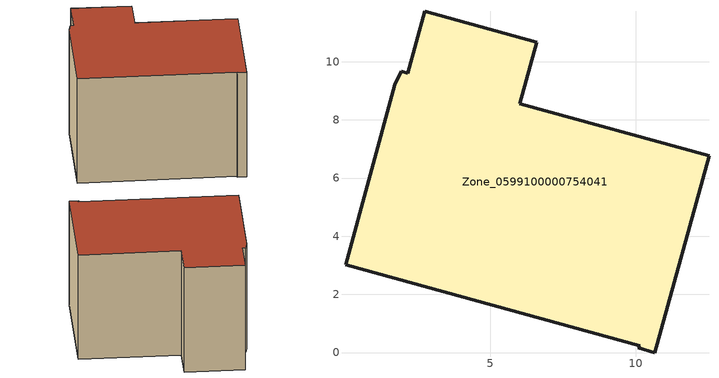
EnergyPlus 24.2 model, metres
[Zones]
Zone_0599100000754041
 floor ground (C_G): 10.14,0.24 0.03,3.03 1.72,9.2 1.95,9.66 2.16,9.6 2.75,11.73 6.6,10.67 6.02,8.55 12.52,6.77 10.67,0 10.09,0.16 z0
 wall outside (C_F): 10.09,0.16 10.67,0 12.52,6.77 6.02,8.55 6.6,10.67 2.75,11.73 2.16,9.6 1.95,9.66 1.72,9.2 0.03,3.03 10.14,0.24 10.09,0.16 z0:7.87
 roof outside (C_R): 10.14,0.24 10.09,0.16 10.67,0 12.52,6.77 6.02,8.55 6.6,10.67 2.75,11.73 2.16,9.6 1.95,9.66 1.72,9.2 0.03,3.03 z7.87
[BUILDING]
Pand.0599100000754041: North Axis=0; Terrain=City; Loads Convergence Tolerance Value=0.04; Temperature Convergence Tolerance Value=0.4; Solar Distribution=FullExterior; Maximum Number of Warmup Days=25; Minimum Number of Warmup Days=1
[Site:Location]
Rotterdam.The.Hague.AP_ZH_NLD Design_Conditions: Latitude=51.96; Longitude=4.45; Time Zone=1; Elevation=-4.5
[SITE:GROUNDTEMPERATURE:BUILDINGSURFACE]
18, 18, 18, 18, 18, 18, 18, 18, 18, 18, 18, 18
[MATERIAL] Thermal Absorptance=0.9; Solar Absorptance=0.7; Visible Absorptance=0.7
Name | Roughness | Thickness | Conductivity | Density | Specific Heat
G.D.2006-2014 | MediumSmooth | 0.15 | 0.06 | 540 | 1210
F.D.2006-2014 | Rough | 0.3 | 0.12 | 1920 | 840
R.D.2006-2014 | MediumRough | 0.2 | 0.08 | 1500 | 1000
[CONSTRUCTION]
C_G: G.D.2006-2014
C_F: F.D.2006-2014
C_R: R.D.2006-2014
[ZONE]
Zone_0599100000754041: Type=1; Multiplier=1; Ceiling Height=Autocalculate; Volume=Autocalculate; Floor Area=autocalculate; Part of Total Floor Area=Yes
[ZONEINFILTRATION:DESIGNFLOWRATE]
Infil_Zone_0599100000754041: Zone or ZoneList or Space or SpaceList=Zone_0599100000754041; Schedule=AlwaysOn; Design Flow Rate Calculation Method=Flow/Area; Flow Rate per Floor Area=0.0021; Constant Term Coefficient=1; Temperature Term Coefficient=0; Velocity Term Coefficient=0; Velocity Squared Term Coefficient=0
[HVACTEMPLATE:ZONE:IDEALLOADSAIRSYSTEM]
Zone_0599100000754041: Maximum Heating Supply Air Temperature=50; Minimum Cooling Supply Air Temperature=13; Maximum Heating Supply Air Humidity Ratio=0.0156; Minimum Cooling Supply Air Humidity Ratio=0.0077; Heating Limit=NoLimit; Cooling Limit=NoLimit; Dehumidification Control Type=ConstantSensibleHeatRatio; Cooling Sensible Heat Ratio=0.7; Dehumidification Setpoint=60; Humidification Control Type=None; Humidification Setpoint=30; Outdoor Air Method=None; Outdoor Air Flow Rate per Person=0.00944; Outdoor Air Flow Rate per Zone Floor Area=0; Outdoor Air Flow Rate per Zone=0; Demand Controlled Ventilation Type=None; Outdoor Air Economizer Type=NoEconomizer; Heat Recovery Type=None; Sensible Heat Recovery Effectiveness=0.7; Latent Heat Recovery Effectiveness=0.65
[ZONECONTROL:THERMOSTAT]
ThermostatControl_Zone_0599100000754041: Zone or ZoneList=Zone_0599100000754041; Control Type Schedule=DualSetpointControlType; Control 1=Thermostat_Zone_0599100000754041; Temperature Difference Between Cutout And Setpoint=0
[THERMOSTATSETPOINT:DUALSETPOINT]
Thermostat_Zone_0599100000754041: Heating Setpoint Temperature Schedule=HeatingSetpoint_Zone_0599100000754041; Cooling Setpoint Temperature Schedule=CoolingSetpoint_Zone_0599100000754041
[SCHEDULE:COMPACT]
HeatingSetpoint_Zone_0599100000754041: Through: 12/31, For: AllDays, Until: 24:00, 21
CoolingSetpoint_Zone_0599100000754041: Through: 12/31, For: AllDays, Until: 24:00, 24
DualSetpointControlType: Through: 12/31, For: AllDays, Until: 24:00, 4
AlwaysOn: Through: 12/31, For: AllDays, Until: 24:00, 1
